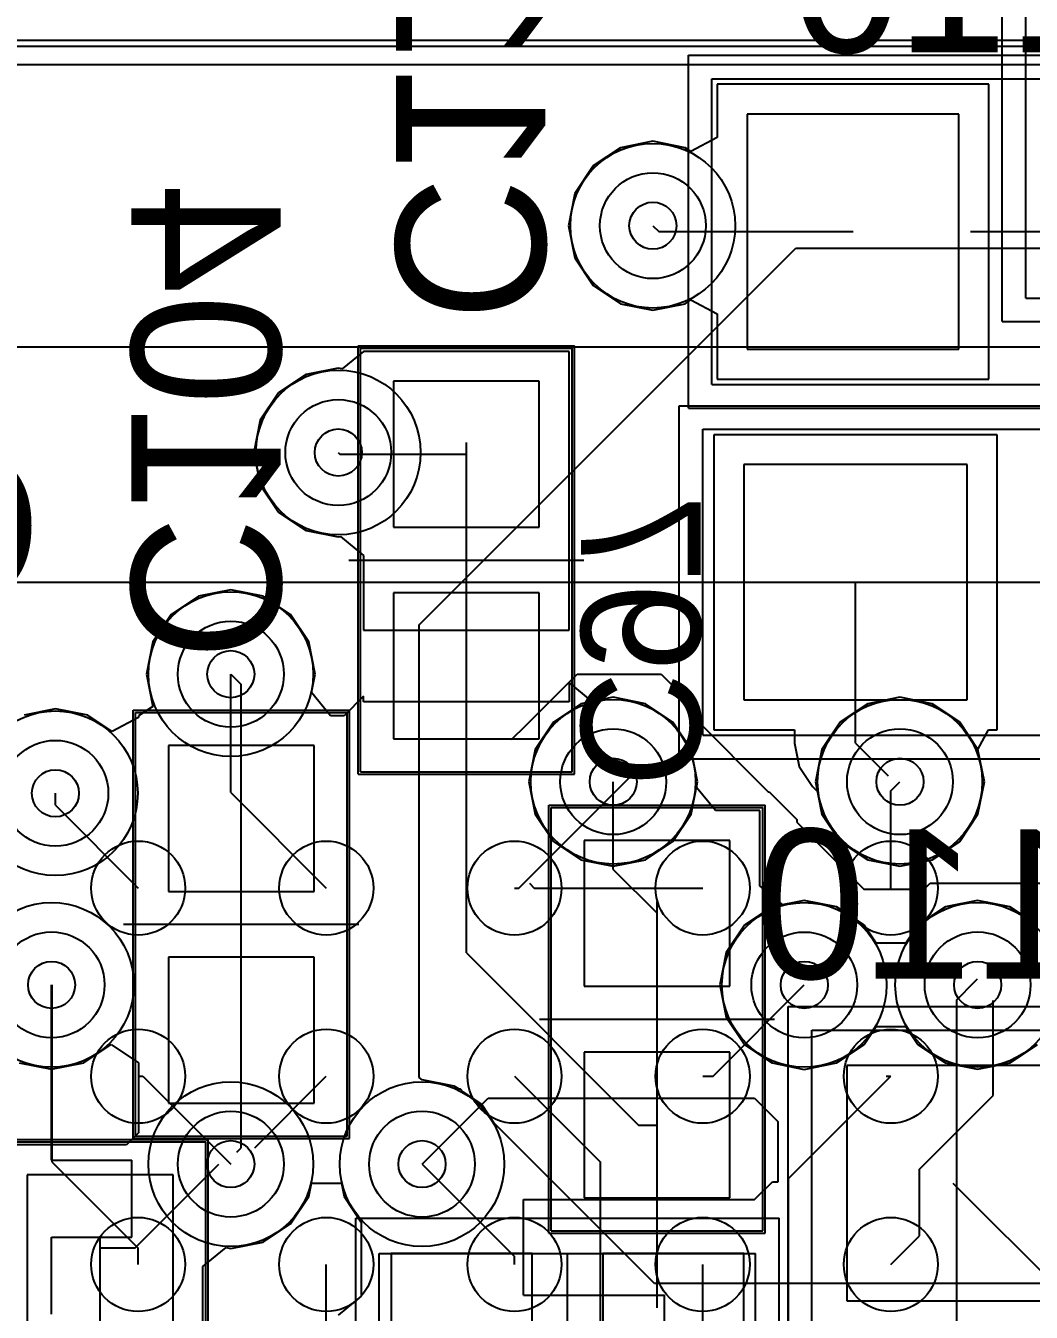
# Model space of a CAD drawing. Extents: x 28 to 300, y 18 to 330.
# Drawn here: x 174.94 to 179.21, y 176.05 to 181.52 of the extents above; entities that cross this region are included whole.
import ezdxf

# ---------------------------------------------------------------- set-up
doc = ezdxf.new("R2010")
doc.units = 0
for name, color, linetype in [('BOTTOMLAYER', 5, 'CONTINUOUS'), ('BOTTOMOVERLAY', 54, 'CONTINUOUS'), ('BOTTOMPASTE', 16, 'CONTINUOUS'), ('BOTTOMSOLDER', 6, 'CONTINUOUS'), ('DRILLDRAWING', 1, 'CONTINUOUS'), ('INTERNALPLANE1', 76, 'CONTINUOUS'), ('INTERNALPLANE6', 136, 'CONTINUOUS'), ('MECHANICAL14', 56, 'CONTINUOUS'), ('MECHANICAL15', 56, 'CONTINUOUS'), ('MECHANICAL16', 56, 'CONTINUOUS'), ('MIDLAYER1', 16, 'CONTINUOUS'), ('MIDLAYER3', 90, 'CONTINUOUS'), ('MULTILAYER', 9, 'CONTINUOUS'), ('TOPLAYER', 1, 'CONTINUOUS'), ('TOPOVERLAY', 2, 'CONTINUOUS'), ('TOPPASTE', 8, 'CONTINUOUS'), ('TOPSOLDER', 216, 'CONTINUOUS'), ('VIAHOLELAYER', 16, 'CONTINUOUS')]:
    doc.layers.add(name, color=color, linetype=linetype)

msp = doc.modelspace()

# ---------------------------------------------------------------- linework, layer by layer
at = {"layer": 'BOTTOMLAYER'}
for p, q in [((179.0324, 181.2667), (177.8784, 181.2667)), ((177.8784, 181.2667), (177.8784, 181.0401)), ((179.0324, 180.0127), (179.0324, 181.2667)), ((178.0054, 181.1397), (178.0054, 180.1397)), ((178.9054, 181.1397), (178.0054, 181.1397)), ((178.9054, 180.1397), (178.9054, 181.1397)), ((177.6044, 181.024), (177.4671, 180.9967)), ((177.7418, 180.9967), (177.6044, 181.024)), ((177.8784, 181.0401), (177.7664, 180.9802)), ((177.4671, 180.9967), (177.3506, 180.9189)), ((177.7664, 180.9802), (177.7418, 180.9967)), ((177.3506, 180.9189), (177.2728, 180.8025)), ((177.2728, 180.8025), (177.2455, 180.6651)), ((177.2455, 180.6651), (177.2728, 180.5278)), ((177.6044, 180.6651), (177.6298, 180.6397)), ((177.6298, 180.6397), (178.4554, 180.6397)), ((177.2728, 180.5278), (177.3506, 180.4113)), ((177.3506, 180.4113), (177.4671, 180.3335)), ((177.4671, 180.3335), (177.6044, 180.3062)), ((177.6044, 180.3062), (177.7418, 180.3335)), ((177.7418, 180.3335), (177.7664, 180.35)), ((177.7664, 180.35), (177.8784, 180.2901)), ((177.8784, 180.2901), (177.8784, 180.0127)), ((176.3746, 180.1308), (176.2839, 180.0564)), ((176.3746, 180.1308), (176.3746, 180.1308)), ((177.2486, 180.1308), (176.3746, 180.1308)), ((177.2486, 179.3206), (177.2486, 180.1308)), ((178.0054, 180.1397), (178.9054, 180.1397)), ((176.2672, 180.0597), (176.1299, 180.0324)), ((176.2839, 180.0564), (176.2672, 180.0597)), ((176.1299, 180.0324), (176.0134, 179.9546)), ((177.1216, 180.0038), (176.5016, 180.0038)), ((176.5016, 180.0038), (176.5016, 179.3838)), ((177.1216, 179.3838), (177.1216, 180.0038)), ((177.8784, 180.0127), (179.0324, 180.0127)), ((176.0134, 179.9546), (175.9356, 179.8381)), ((175.9356, 179.8381), (175.9083, 179.7008)), ((179.0682, 179.7764), (177.8642, 179.7764)), ((177.8642, 179.7764), (177.8642, 178.5224)), ((179.0682, 178.5224), (179.0682, 179.7764)), ((175.9083, 179.7008), (175.9356, 179.5635)), ((176.2672, 179.7008), (176.2742, 179.6938)), ((176.2742, 179.6938), (176.8116, 179.6938)), ((178.9412, 179.6494), (177.9912, 179.6494)), ((177.9912, 179.6494), (177.9912, 178.6494)), ((178.9412, 178.6494), (178.9412, 179.6494)), ((175.9356, 179.5635), (176.0134, 179.447)), ((176.0134, 179.447), (176.1299, 179.3692)), ((176.5016, 179.3838), (177.1216, 179.3838)), ((176.1299, 179.3692), (176.2672, 179.3419)), ((176.2672, 179.3419), (176.2764, 179.3437)), ((176.2764, 179.3437), (176.3746, 179.2632)), ((177.2486, 179.2568), (177.2486, 179.3206)), ((177.2486, 179.3206), (177.2486, 179.3206)), ((177.2486, 179.3206), (177.2486, 179.3206)), ((177.2486, 179.3206), (177.2486, 179.3206)), ((177.2486, 179.3206), (177.2486, 179.3206)), ((177.2486, 179.3206), (177.2486, 179.3206)), ((176.3746, 179.2632), (176.3746, 179.2568)), ((176.3746, 179.2568), (176.3746, 179.2308)), ((176.3746, 179.2308), (176.3746, 179.2308)), ((176.3746, 179.2308), (176.3746, 179.2308)), ((176.3746, 179.2308), (176.3746, 178.9462)), ((177.2486, 179.2438), (177.2486, 179.2568)), ((177.2486, 179.2327), (177.2486, 179.2438)), ((177.2486, 179.2308), (177.2486, 179.2327)), ((177.2486, 179.167), (177.2486, 179.2308)), ((177.2486, 178.9462), (177.2486, 179.167)), ((177.2486, 179.167), (177.2486, 179.167)), ((177.2486, 179.167), (177.2486, 179.167)), ((177.2486, 179.167), (177.2486, 179.167)), ((175.8102, 179.1175), (175.6729, 179.0902)), ((175.9475, 179.0902), (175.8102, 179.1175)), ((178.4662, 178.4648), (178.4662, 179.1494)), ((175.6729, 179.0902), (175.5564, 179.0124)), ((176.064, 179.0124), (175.9475, 179.0902)), ((177.1216, 179.1038), (176.5016, 179.1038)), ((176.5016, 179.1038), (176.5016, 178.4838)), ((177.1216, 178.4838), (177.1216, 179.1038)), ((175.5564, 179.0124), (175.4786, 178.8959)), ((176.1418, 178.8959), (176.064, 179.0124)), ((176.3746, 178.9462), (177.2486, 178.9462)), ((175.4786, 178.8959), (175.4513, 178.7586)), ((176.1691, 178.7586), (176.1418, 178.8959)), ((176.8116, 177.5734), (176.8116, 178.7938)), ((175.4513, 178.7586), (175.4786, 178.6213)), ((175.8102, 178.7586), (175.8546, 178.7142)), ((176.1535, 178.6804), (176.1691, 178.7586)), ((177.0646, 178.5408), (177.2823, 178.7586)), ((177.2823, 178.7586), (177.6401, 178.7586)), ((177.6401, 178.7586), (177.788, 178.6107)), ((175.8546, 178.1452), (175.8546, 178.7142)), ((176.2341, 178.5822), (176.1535, 178.6804)), ((177.3468, 178.6426), (177.2486, 178.7231)), ((177.2486, 178.7231), (177.2486, 178.6414)), ((175.4786, 178.6213), (175.4176, 178.5822)), ((175.4786, 178.6213), (175.4786, 178.6213)), ((176.3745, 178.6652), (176.2916, 178.5822)), ((176.3745, 178.6414), (176.3745, 178.6652)), ((177.2486, 178.6414), (176.3745, 178.6414)), ((177.4358, 178.6603), (177.3468, 178.6426)), ((177.5731, 178.633), (177.4358, 178.6603)), ((177.6896, 178.5552), (177.5731, 178.633)), ((177.9912, 178.6494), (178.9412, 178.6494)), ((175.0644, 178.611), (174.932, 178.5847)), ((175.2018, 178.5837), (175.0644, 178.611)), ((175.3056, 178.5143), (175.2018, 178.5837)), ((175.4176, 178.5742), (175.3056, 178.5143)), ((175.4176, 178.5822), (175.4176, 178.5822)), ((175.4176, 178.5822), (175.4176, 178.5742)), ((176.2848, 178.5822), (176.2341, 178.5822)), ((176.2916, 178.5822), (176.2848, 178.5822)), ((176.2848, 178.5822), (176.2848, 178.5822)), ((176.2848, 178.5822), (176.2848, 178.5822)), ((177.788, 178.5652), (177.788, 178.6107)), ((177.788, 178.5652), (178.0948, 178.2584)), ((177.004, 178.4803), (177.0646, 178.5408)), ((177.7674, 178.4387), (177.6896, 178.5552)), ((177.8642, 178.5224), (178.2072, 178.5224)), ((178.2072, 178.5224), (178.2072, 178.4648)), ((178.9866, 178.4387), (179.0313, 178.5224)), ((179.0313, 178.5224), (179.0682, 178.5224)), ((176.1646, 178.4552), (175.5446, 178.4552)), ((175.5446, 178.4552), (175.5446, 177.8352)), ((176.1646, 177.8352), (176.1646, 178.4552)), ((176.5016, 178.4838), (177.1216, 178.4838)), ((178.2072, 178.4648), (178.2269, 178.3657)), ((178.4662, 178.4648), (178.6042, 178.3268)), ((177.7947, 178.3014), (177.7674, 178.4387)), ((179.0139, 178.3014), (178.9866, 178.4387)), ((178.2269, 178.3657), (178.2831, 178.2817)), ((177.4358, 177.9284), (177.4358, 178.3014)), ((177.7899, 178.2772), (177.7947, 178.3014)), ((178.9866, 178.1641), (179.0139, 178.3014)), ((177.8704, 178.179), (177.7899, 178.2772)), ((178.0948, 178.2584), (178.0988, 178.2584)), ((178.0988, 178.2584), (178.2178, 178.1394)), ((178.2831, 178.2817), (178.3042, 178.2605)), ((178.3042, 178.2605), (178.3234, 178.1641)), ((178.0592, 178.179), (177.8704, 178.179)), ((178.0592, 177.8589), (178.0592, 178.179)), ((178.2178, 178.1279), (178.2178, 178.1394)), ((178.2178, 178.1279), (178.5015, 177.8442)), ((178.3234, 178.1641), (178.4012, 178.0476)), ((178.9088, 178.0476), (178.9866, 178.1641)), ((177.9322, 178.052), (177.3122, 178.052)), ((177.3122, 178.052), (177.3122, 177.432)), ((177.9322, 177.432), (177.9322, 178.052)), ((178.4012, 178.0476), (178.5177, 177.9698)), ((178.7923, 177.9698), (178.9088, 178.0476)), ((178.5177, 177.9698), (178.655, 177.9425)), ((178.655, 177.9425), (178.7923, 177.9698)), ((177.4358, 177.9284), (177.6222, 177.742)), ((178.1574, 177.7783), (178.0592, 177.8589)), ((178.7577, 177.8442), (178.7831, 177.8696)), ((178.7831, 177.8696), (179.6191, 177.8696)), ((175.5446, 177.8352), (176.1646, 177.8352)), ((178.2483, 177.7964), (178.1574, 177.7783)), ((178.3857, 177.7691), (178.2483, 177.7964)), ((178.5015, 177.8442), (178.7577, 177.8442)), ((178.9852, 177.7967), (178.8479, 177.7694)), ((179.1225, 177.7694), (178.9852, 177.7967)), ((178.5021, 177.6913), (178.3857, 177.7691)), ((178.8479, 177.7694), (178.7314, 177.6916)), ((179.239, 177.6916), (179.1225, 177.7694)), ((178.5532, 177.6149), (178.5021, 177.6913)), ((178.7314, 177.6916), (178.6802, 177.6149)), ((178.6802, 177.6149), (178.5532, 177.6149)), ((176.1646, 177.5552), (175.5446, 177.5552)), ((175.5446, 177.5552), (175.5446, 176.9352)), ((176.1646, 176.9352), (176.1646, 177.5552)), ((176.8116, 177.5734), (177.543, 176.842)), ((177.3122, 177.432), (177.9322, 177.432)), ((175.8546, 176.7456), (175.8546, 177.2452)), ((175.1855, 177.1062), (175.302, 177.184)), ((175.302, 177.184), (175.4176, 177.1068)), ((177.9322, 177.152), (177.3122, 177.152)), ((177.3122, 177.152), (177.3122, 176.532)), ((177.9322, 176.532), (177.9322, 177.152)), ((174.9109, 177.1062), (175.0482, 177.0789)), ((175.0482, 177.0789), (175.1855, 177.1062)), ((175.4176, 177.1068), (175.4176, 176.8082)), ((178.4296, 177.0952), (178.4296, 176.0952)), ((179.3296, 177.0952), (178.4296, 177.0952)), ((175.5446, 176.9352), (176.1646, 176.9352)), ((177.543, 176.842), (177.6148, 176.842)), ((177.6148, 176.842), (177.6222, 176.842)), ((177.6222, 176.0656), (177.6222, 176.842)), ((175.3666, 176.7572), (174.8176, 176.7572)), ((175.4176, 176.8082), (175.3666, 176.7572)), ((175.4176, 176.8082), (175.4176, 176.8082)), ((175.4176, 176.8082), (175.4176, 176.8082)), ((175.8356, 176.7266), (175.8546, 176.7456)), ((175.4038, 176.3202), (175.7594, 176.6758)), ((175.5646, 176.6302), (174.9446, 176.6302)), ((174.9446, 176.6302), (174.9446, 176.0102)), ((175.5646, 176.0102), (175.5646, 176.6302)), ((176.1418, 176.5385), (176.1531, 176.5954)), ((176.1531, 176.5954), (176.2801, 176.5954)), ((176.2801, 176.5954), (176.2914, 176.5385)), ((178.8796, 176.5952), (179.4267, 176.0481)), ((176.064, 176.422), (176.1418, 176.5385)), ((176.2914, 176.5385), (176.366, 176.4269)), ((177.3122, 176.532), (177.9322, 176.532)), ((175.9475, 176.3442), (176.064, 176.422)), ((176.366, 176.4269), (176.3642, 176.4236)), ((176.3642, 176.4236), (176.3642, 176.4236)), ((176.3642, 176.4236), (176.3642, 176.4236)), ((176.3642, 176.4236), (176.3642, 176.1148)), ((175.2546, 176.3202), (175.4038, 176.3202)), ((175.6916, 176.2404), (175.7898, 176.321)), ((175.7898, 176.321), (175.8102, 176.3169)), ((175.8102, 176.3169), (175.9475, 176.3442)), ((176.4912, 176.2966), (176.4912, 175.6966)), ((177.0912, 176.2966), (176.4912, 176.2966)), ((177.0912, 175.6966), (177.0912, 176.2966)), ((177.3912, 176.2966), (177.3912, 175.6966)), ((177.9912, 176.2966), (177.3912, 176.2966)), ((177.9912, 175.6966), (177.9912, 176.2966)), ((175.6916, 175.8832), (175.6916, 176.2404)), ((176.3642, 176.1148), (176.266, 176.0343)), ((178.4296, 176.0952), (179.3296, 176.0952))]:
    msp.add_line(p, q, dxfattribs=at)
for centre in [(177.6044, 180.6651), (176.2672, 179.7008), (175.8102, 178.7586), (177.4358, 178.3014), (178.655, 178.3014), (175.0644, 178.2521), (175.0482, 177.4378), (178.2483, 177.4375), (178.9852, 177.4378), (175.8102, 176.6758), (176.623, 176.6758)]:
    msp.add_circle(centre, 0.225, dxfattribs=at)
at = {"layer": 'BOTTOMPASTE'}
for p, q in [((178.0054, 181.1397), (178.0054, 180.1397)), ((178.9054, 181.1397), (178.0054, 181.1397)), ((178.9054, 180.1397), (178.9054, 181.1397)), ((178.0054, 180.1397), (178.9054, 180.1397)), ((177.1216, 180.0038), (176.5016, 180.0038)), ((176.5016, 180.0038), (176.5016, 179.3838)), ((177.1216, 179.3838), (177.1216, 180.0038)), ((178.9412, 179.6494), (177.9912, 179.6494)), ((177.9912, 179.6494), (177.9912, 178.6494)), ((178.9412, 178.6494), (178.9412, 179.6494)), ((176.5016, 179.3838), (177.1216, 179.3838)), ((177.1216, 179.1038), (176.5016, 179.1038)), ((176.5016, 179.1038), (176.5016, 178.4838)), ((177.1216, 178.4838), (177.1216, 179.1038)), ((177.9912, 178.6494), (178.9412, 178.6494)), ((176.1646, 178.4552), (175.5446, 178.4552)), ((175.5446, 178.4552), (175.5446, 177.8352)), ((176.1646, 177.8352), (176.1646, 178.4552)), ((176.5016, 178.4838), (177.1216, 178.4838)), ((177.9322, 178.052), (177.3122, 178.052)), ((177.3122, 178.052), (177.3122, 177.432)), ((177.9322, 177.432), (177.9322, 178.052)), ((175.5446, 177.8352), (176.1646, 177.8352)), ((176.1646, 177.5552), (175.5446, 177.5552)), ((175.5446, 177.5552), (175.5446, 176.9352)), ((176.1646, 176.9352), (176.1646, 177.5552)), ((177.3122, 177.432), (177.9322, 177.432)), ((177.9322, 177.152), (177.3122, 177.152)), ((177.3122, 177.152), (177.3122, 176.532)), ((177.9322, 176.532), (177.9322, 177.152)), ((178.4296, 177.0952), (178.4296, 176.0952)), ((179.3296, 177.0952), (178.4296, 177.0952)), ((175.5446, 176.9352), (176.1646, 176.9352)), ((175.5646, 176.6302), (174.9446, 176.6302)), ((174.9446, 176.6302), (174.9446, 176.0102)), ((175.5646, 176.0102), (175.5646, 176.6302)), ((177.3122, 176.532), (177.9322, 176.532)), ((176.4912, 176.2966), (176.4912, 175.6966)), ((177.0912, 176.2966), (176.4912, 176.2966)), ((177.0912, 175.6966), (177.0912, 176.2966)), ((177.3912, 176.2966), (177.3912, 175.6966)), ((177.9912, 176.2966), (177.3912, 176.2966)), ((177.9912, 175.6966), (177.9912, 176.2966)), ((178.4296, 176.0952), (179.3296, 176.0952))]:
    msp.add_line(p, q, dxfattribs=at)
at = {"layer": 'BOTTOMSOLDER'}
for p, q in [((178.0054, 181.1397), (178.0054, 180.1397)), ((178.9054, 181.1397), (178.0054, 181.1397)), ((178.9054, 180.1397), (178.9054, 181.1397)), ((178.0054, 180.1397), (178.9054, 180.1397)), ((177.1216, 180.0038), (176.5016, 180.0038)), ((176.5016, 180.0038), (176.5016, 179.3838)), ((177.1216, 179.3838), (177.1216, 180.0038)), ((178.9412, 179.6494), (177.9912, 179.6494)), ((177.9912, 179.6494), (177.9912, 178.6494)), ((178.9412, 178.6494), (178.9412, 179.6494)), ((176.5016, 179.3838), (177.1216, 179.3838)), ((177.1216, 179.1038), (176.5016, 179.1038)), ((176.5016, 179.1038), (176.5016, 178.4838)), ((177.1216, 178.4838), (177.1216, 179.1038)), ((177.9912, 178.6494), (178.9412, 178.6494)), ((176.1646, 178.4552), (175.5446, 178.4552)), ((175.5446, 178.4552), (175.5446, 177.8352)), ((176.1646, 177.8352), (176.1646, 178.4552)), ((176.5016, 178.4838), (177.1216, 178.4838)), ((177.9322, 178.052), (177.3122, 178.052)), ((177.3122, 178.052), (177.3122, 177.432)), ((177.9322, 177.432), (177.9322, 178.052)), ((175.5446, 177.8352), (176.1646, 177.8352)), ((176.1646, 177.5552), (175.5446, 177.5552)), ((175.5446, 177.5552), (175.5446, 176.9352)), ((176.1646, 176.9352), (176.1646, 177.5552)), ((177.3122, 177.432), (177.9322, 177.432)), ((177.9322, 177.152), (177.3122, 177.152)), ((177.3122, 177.152), (177.3122, 176.532)), ((177.9322, 176.532), (177.9322, 177.152)), ((178.4296, 177.0952), (178.4296, 176.0952)), ((179.3296, 177.0952), (178.4296, 177.0952)), ((175.5446, 176.9352), (176.1646, 176.9352)), ((175.5646, 176.6302), (174.9446, 176.6302)), ((174.9446, 176.6302), (174.9446, 176.0102)), ((175.5646, 176.0102), (175.5646, 176.6302)), ((177.3122, 176.532), (177.9322, 176.532)), ((176.4912, 176.2966), (176.4912, 175.6966)), ((177.0912, 176.2966), (176.4912, 176.2966)), ((177.0912, 175.6966), (177.0912, 176.2966)), ((177.3912, 176.2966), (177.3912, 175.6966)), ((177.9912, 176.2966), (177.3912, 176.2966)), ((177.9912, 175.6966), (177.9912, 176.2966)), ((178.4296, 176.0952), (179.3296, 176.0952))]:
    msp.add_line(p, q, dxfattribs=at)
at = {"layer": 'DRILLDRAWING'}
for centre in [(177.6044, 180.6651), (176.2672, 179.7008), (175.8102, 178.7586), (177.4358, 178.3014), (178.655, 178.3014), (175.0644, 178.2521), (175.0482, 177.4378), (178.2483, 177.4375), (178.9852, 177.4378), (175.8102, 176.6758), (176.623, 176.6758)]:
    msp.add_circle(centre, 0.1, dxfattribs=at)
at = {"layer": 'INTERNALPLANE1'}
for p, q in [((169.6632, 181.4534), (184.2982, 181.4534)), ((169.7061, 181.3498), (184.2637, 181.3498))]:
    msp.add_line(p, q, dxfattribs=at)
for centre in [(177.6044, 180.6651), (176.2672, 179.7008), (177.4358, 178.3014), (175.0482, 177.4378), (178.2483, 177.4375), (178.9852, 177.4378), (175.8102, 176.6758), (176.623, 176.6758)]:
    msp.add_circle(centre, 0.35, dxfattribs=at)
at = {"layer": 'INTERNALPLANE6'}
for centre in [(175.8102, 178.7586), (178.655, 178.3014), (175.0644, 178.2521), (175.0482, 177.4378), (178.9852, 177.4378), (176.623, 176.6758)]:
    msp.add_circle(centre, 0.35, dxfattribs=at)
at = {"layer": 'MECHANICAL14'}
for p, q in [((179.1896, 180.3573), (179.1896, 183.1573)), ((177.8554, 181.2897), (180.6554, 181.2897)), ((177.8554, 179.9897), (177.8554, 181.2897)), ((179.1896, 180.3573), (180.4896, 180.3573)), ((176.3616, 180.1438), (177.2616, 180.1438)), ((176.3616, 178.3438), (176.3616, 180.1438)), ((177.2616, 178.3438), (177.2616, 180.1438)), ((177.8554, 179.9897), (180.6554, 179.9897)), ((177.8162, 179.7994), (180.7162, 179.7994)), ((177.8162, 178.4994), (177.8162, 179.7994)), ((172.0162, 179.1494), (186.0162, 179.1494)), ((175.4046, 178.5952), (176.3046, 178.5952)), ((175.4046, 176.7952), (175.4046, 178.5952)), ((176.3046, 176.7952), (176.3046, 178.5952)), ((177.8162, 178.4994), (180.7162, 178.4994)), ((176.3616, 178.3438), (177.2616, 178.3438)), ((177.1722, 178.192), (178.0722, 178.192)), ((177.1722, 176.392), (177.1722, 178.192)), ((178.0722, 176.392), (178.0722, 178.192)), ((178.2796, 177.2452), (181.0796, 177.2452)), ((178.2796, 175.9452), (178.2796, 177.2452)), ((174.8046, 176.7702), (175.7046, 176.7702)), ((175.4046, 176.7952), (176.3046, 176.7952)), ((175.7046, 174.9702), (175.7046, 176.7702)), ((177.1722, 176.392), (178.0722, 176.392)), ((176.4412, 175.6716), (176.4412, 176.2966)), ((176.4412, 176.2966), (178.0412, 176.2966)), ((178.0412, 175.6716), (178.0412, 176.2966))]:
    msp.add_line(p, q, dxfattribs=at)
at = {"layer": 'MECHANICAL15'}
for p, q in [((179.0896, 180.2573), (179.0896, 183.2573)), ((179.0896, 180.2573), (180.5896, 180.2573)), ((171.0162, 180.1494), (187.0162, 180.1494)), ((178.1796, 175.8452), (178.1796, 177.3452)), ((178.1796, 177.3452), (181.1796, 177.3452)), ((174.7946, 176.7802), (175.7146, 176.7802)), ((175.7146, 174.9602), (175.7146, 176.7802)), ((176.3412, 175.5466), (176.3412, 176.4466)), ((176.3412, 176.4466), (178.1412, 176.4466)), ((178.1412, 175.5466), (178.1412, 176.4466)), ((175.2546, 175.3702), (175.2546, 176.3702)), ((177.2412, 175.6966), (177.2412, 176.2966))]:
    msp.add_line(p, q, dxfattribs=at)
at = {"layer": 'MECHANICAL16'}
for p, q in [((177.7554, 179.8897), (177.7554, 181.3897)), ((177.7554, 181.3897), (180.7554, 181.3897)), ((178.9554, 180.6397), (179.5554, 180.6397)), ((176.3516, 180.1538), (177.2716, 180.1538)), ((176.3516, 178.3338), (176.3516, 180.1538)), ((177.2716, 178.3338), (177.2716, 180.1538)), ((177.7162, 178.3994), (177.7162, 179.8994)), ((177.7162, 179.8994), (180.8162, 179.8994)), ((177.7554, 179.8897), (180.7554, 179.8897)), ((176.8116, 178.7438), (176.8116, 179.7438)), ((176.3116, 179.2438), (177.3116, 179.2438)), ((178.9662, 179.1494), (179.5662, 179.1494)), ((175.3946, 178.6052), (176.3146, 178.6052)), ((175.3946, 176.7852), (175.3946, 178.6052)), ((176.3146, 176.7852), (176.3146, 178.6052)), ((177.7162, 178.3994), (180.8162, 178.3994)), ((176.3516, 178.3338), (177.2716, 178.3338)), ((175.8546, 177.1952), (175.8546, 178.1952)), ((177.1622, 178.202), (178.0822, 178.202)), ((177.1622, 176.382), (177.1622, 178.202)), ((178.0822, 176.382), (178.0822, 178.202)), ((177.6222, 176.792), (177.6222, 177.792)), ((175.3546, 177.6952), (176.3546, 177.6952)), ((177.1222, 177.292), (178.1222, 177.292)), ((175.3946, 176.7852), (176.3146, 176.7852)), ((177.1622, 176.382), (178.0822, 176.382))]:
    msp.add_line(p, q, dxfattribs=at)
at = {"layer": 'MIDLAYER1'}
for p, q in [((169.363, 181.428), (185.9794, 181.428)), ((176.6116, 178.9688), (178.2116, 180.5688)), ((178.2116, 180.5688), (180.86, 180.5688)), ((176.6116, 177.0441), (176.6116, 178.9688)), ((177.2985, 178.633), (177.182, 178.5552)), ((177.4358, 178.6603), (177.2985, 178.633)), ((177.5731, 178.633), (177.4358, 178.6603)), ((177.6896, 178.5552), (177.5731, 178.633)), ((178.5177, 178.633), (178.4012, 178.5552)), ((178.655, 178.6603), (178.5177, 178.633)), ((178.7923, 178.633), (178.655, 178.6603)), ((178.9088, 178.5552), (178.7923, 178.633)), ((177.182, 178.5552), (177.1042, 178.4387)), ((177.7674, 178.4387), (177.6896, 178.5552)), ((178.4012, 178.5552), (178.3234, 178.4387)), ((178.9866, 178.4387), (178.9088, 178.5552)), ((177.1042, 178.4387), (177.0769, 178.3014)), ((177.7947, 178.3014), (177.7674, 178.4387)), ((178.3234, 178.4387), (178.2961, 178.3014)), ((179.0139, 178.3014), (178.9866, 178.4387)), ((177.0769, 178.3014), (177.1042, 178.1641)), ((177.7674, 178.1641), (177.7947, 178.3014)), ((178.2961, 178.3014), (178.3234, 178.1641)), ((178.9866, 178.1641), (179.0139, 178.3014)), ((177.1042, 178.1641), (177.182, 178.0476)), ((177.6896, 178.0476), (177.7674, 178.1641)), ((178.3234, 178.1641), (178.4012, 178.0476)), ((178.9088, 178.0476), (178.9866, 178.1641)), ((177.182, 178.0476), (177.2985, 177.9698)), ((177.5731, 177.9698), (177.6896, 178.0476)), ((178.4012, 178.0476), (178.5177, 177.9698)), ((178.7923, 177.9698), (178.9088, 178.0476)), ((177.2985, 177.9698), (177.4358, 177.9425)), ((177.4358, 177.9425), (177.5731, 177.9698)), ((178.5177, 177.9698), (178.655, 177.9425)), ((178.655, 177.9425), (178.7923, 177.9698)), ((178.2483, 177.7964), (178.111, 177.7691)), ((178.3857, 177.7691), (178.2483, 177.7964)), ((178.9852, 177.7967), (178.8479, 177.7694)), ((179.1225, 177.7694), (178.9852, 177.7967)), ((178.111, 177.7691), (177.9946, 177.6913)), ((178.5021, 177.6913), (178.3857, 177.7691)), ((178.8479, 177.7694), (178.7314, 177.6916)), ((179.239, 177.6916), (179.1225, 177.7694)), ((177.9946, 177.6913), (177.9168, 177.5749)), ((178.5532, 177.6149), (178.5021, 177.6913)), ((178.7314, 177.6916), (178.6802, 177.6149)), ((178.6802, 177.6149), (178.5532, 177.6149)), ((177.9168, 177.5749), (177.8894, 177.4375)), ((177.8894, 177.4375), (177.9168, 177.3002)), ((177.9168, 177.3002), (177.9946, 177.1838)), ((178.5021, 177.1838), (178.5534, 177.2605)), ((178.5534, 177.2605), (178.6804, 177.2605)), ((178.6804, 177.2605), (178.7314, 177.184)), ((177.9946, 177.1838), (178.111, 177.106)), ((178.3857, 177.106), (178.5021, 177.1838)), ((178.7314, 177.184), (178.8479, 177.1062)), ((179.1225, 177.1062), (179.239, 177.184)), ((178.111, 177.106), (178.2483, 177.0786)), ((178.2483, 177.0786), (178.3857, 177.106)), ((178.8479, 177.1062), (178.9852, 177.0789)), ((178.9852, 177.0789), (179.1225, 177.1062)), ((176.623, 177.0347), (176.6116, 177.0441)), ((176.7603, 177.0074), (176.623, 177.0347)), ((176.7807, 176.9938), (176.7603, 177.0074)), ((176.7866, 176.9938), (176.7807, 176.9938)), ((176.7986, 176.9818), (176.7866, 176.9938)), ((176.8768, 176.9296), (176.7986, 176.9818)), ((176.929, 176.8514), (176.8768, 176.9296)), ((177.6116, 176.1688), (176.929, 176.8514)), ((182.3518, 176.1688), (177.6116, 176.1688))]:
    msp.add_line(p, q, dxfattribs=at)
for centre in [(177.6044, 180.6651), (176.2672, 179.7008), (175.8102, 178.7586), (177.4358, 178.3014), (178.655, 178.3014), (175.0644, 178.2521), (175.0482, 177.4378), (178.2483, 177.4375), (178.9852, 177.4378), (175.8102, 176.6758), (176.623, 176.6758)]:
    msp.add_circle(centre, 0.225, dxfattribs=at)
at = {"layer": 'MIDLAYER3'}
for p, q in [((175.0482, 176.6925), (175.0482, 177.4378)), ((178.8963, 177.3743), (178.9725, 177.4505)), ((178.9725, 177.4505), (178.9852, 177.4632)), ((178.8963, 175.7527), (178.8963, 177.3743)), ((176.623, 176.6758), (176.9039, 176.9567)), ((176.9039, 176.9567), (178.0362, 176.9567)), ((178.0362, 176.9567), (178.1378, 176.8551)), ((178.1378, 176.6011), (178.1378, 176.8551)), ((175.0482, 176.6925), (175.3898, 176.6925)), ((175.3898, 176.3655), (175.3898, 176.6925)), ((178.0362, 176.5249), (178.1124, 176.6011)), ((178.1124, 176.6011), (178.1378, 176.6011)), ((177.0543, 176.5249), (178.0362, 176.5249)), ((177.0543, 176.1191), (177.0543, 176.5249)), ((175.0482, 176.0385), (175.0482, 176.3655)), ((175.0482, 176.3655), (175.3898, 176.3655)), ((177.0543, 176.1191), (177.6543, 176.1191)), ((177.6543, 175.7921), (177.6543, 176.1191))]:
    msp.add_line(p, q, dxfattribs=at)
for centre in [(177.6044, 180.6651), (176.2672, 179.7008), (175.8102, 178.7586), (177.4358, 178.3014), (178.655, 178.3014), (175.0644, 178.2521), (175.0482, 177.4378), (178.2483, 177.4375), (178.9852, 177.4378), (175.8102, 176.6758), (176.623, 176.6758)]:
    msp.add_circle(centre, 0.225, dxfattribs=at)
at = {"layer": 'MULTILAYER'}
for centre in [(177.6044, 180.6651), (176.2672, 179.7008), (175.8102, 178.7586), (177.4358, 178.3014), (178.655, 178.3014), (175.0644, 178.2521), (175.0482, 177.4378), (178.2483, 177.4375), (178.9852, 177.4378), (175.8102, 176.6758), (176.623, 176.6758)]:
    msp.add_circle(centre, 0.225, dxfattribs=at)
at = {"layer": 'TOPLAYER'}
for p, q in [((175.8102, 178.2554), (175.8102, 178.7586)), ((177.4612, 178.276), (177.512, 178.3268)), ((178.6162, 178.2626), (178.655, 178.3014)), ((175.0644, 178.2012), (175.0644, 178.2521)), ((175.8102, 178.2554), (176.2162, 177.8494)), ((177.0346, 177.8494), (177.4612, 178.276)), ((178.6162, 177.8494), (178.6162, 178.2626)), ((175.0644, 178.2012), (175.4162, 177.8494)), ((177.0802, 177.8696), (177.1004, 177.8494)), ((177.0162, 177.8494), (177.0346, 177.8494)), ((177.1004, 177.8494), (177.8162, 177.8494)), ((175.0482, 177.4378), (175.0511, 177.4349)), ((175.0511, 176.6843), (175.0511, 177.4349)), ((177.8602, 177.0494), (178.2483, 177.4375)), ((179.0511, 176.968), (179.0511, 177.3719)), ((175.4162, 177.0494), (175.4366, 177.0494)), ((175.4366, 177.0494), (175.8102, 176.6758)), ((175.9118, 176.745), (176.2162, 177.0494)), ((177.0162, 177.0494), (177.3813, 176.6843)), ((177.8162, 177.0494), (177.8602, 177.0494)), ((178.1813, 176.6145), (178.6162, 177.0494)), ((178.5968, 177.0494), (178.6162, 177.0494)), ((178.738, 176.6549), (179.0511, 176.968)), ((175.0511, 176.6843), (175.4162, 176.3192)), ((176.623, 176.6758), (177.0162, 176.2826)), ((177.3813, 175.5779), (177.3813, 176.6843)), ((178.738, 176.3712), (178.738, 176.6549)), ((178.1813, 175.829), (178.1813, 176.6145)), ((178.6162, 176.2494), (178.738, 176.3712)), ((175.4162, 176.2494), (175.4162, 176.3192)), ((177.0162, 176.2494), (177.0162, 176.2826)), ((176.2162, 175.6856), (176.2162, 176.2494)), ((177.8162, 175.456), (177.8162, 176.2494))]:
    msp.add_line(p, q, dxfattribs=at)
for centre, radius in [((177.6044, 180.6651), 0.225), ((176.2672, 179.7008), 0.225), ((175.8102, 178.7586), 0.225), ((177.4358, 178.3014), 0.225), ((178.655, 178.3014), 0.225), ((175.0644, 178.2521), 0.225), ((175.4162, 177.8494), 0.2), ((176.2162, 177.8494), 0.2), ((177.0162, 177.8494), 0.2), ((177.8162, 177.8494), 0.2), ((178.6162, 177.8494), 0.2), ((175.0482, 177.4378), 0.225), ((178.2483, 177.4375), 0.225), ((178.9852, 177.4378), 0.225), ((175.4162, 177.0494), 0.2), ((176.2162, 177.0494), 0.2), ((177.0162, 177.0494), 0.2), ((177.8162, 177.0494), 0.2), ((178.6162, 177.0494), 0.2), ((175.8102, 176.6758), 0.225), ((176.623, 176.6758), 0.225), ((175.4162, 176.2494), 0.2), ((176.2162, 176.2494), 0.2), ((177.0162, 176.2494), 0.2), ((177.8162, 176.2494), 0.2), ((178.6162, 176.2494), 0.2)]:
    msp.add_circle(centre, radius, dxfattribs=at)
at = {"layer": 'TOPOVERLAY'}
msp.add_line((172.0162, 179.1494), (186.0162, 179.1494), dxfattribs=at)
at = {"layer": 'TOPPASTE'}
for centre in [(175.4162, 177.8494), (176.2162, 177.8494), (177.0162, 177.8494), (177.8162, 177.8494), (178.6162, 177.8494), (175.4162, 177.0494), (176.2162, 177.0494), (177.0162, 177.0494), (177.8162, 177.0494), (178.6162, 177.0494), (175.4162, 176.2494), (176.2162, 176.2494), (177.0162, 176.2494), (177.8162, 176.2494), (178.6162, 176.2494)]:
    msp.add_circle(centre, 0.2, dxfattribs=at)
at = {"layer": 'TOPSOLDER'}
for centre in [(175.4162, 177.8494), (176.2162, 177.8494), (177.0162, 177.8494), (177.8162, 177.8494), (178.6162, 177.8494), (175.4162, 177.0494), (176.2162, 177.0494), (177.0162, 177.0494), (177.8162, 177.0494), (178.6162, 177.0494), (175.4162, 176.2494), (176.2162, 176.2494), (177.0162, 176.2494), (177.8162, 176.2494), (178.6162, 176.2494)]:
    msp.add_circle(centre, 0.2, dxfattribs=at)
at = {"layer": 'VIAHOLELAYER'}
for centre in [(177.6044, 180.6651), (176.2672, 179.7008), (175.8102, 178.7586), (177.4358, 178.3014), (178.655, 178.3014), (175.0644, 178.2521), (175.0482, 177.4378), (178.2483, 177.4375), (178.9852, 177.4378), (175.8102, 176.6758), (176.623, 176.6758)]:
    msp.add_circle(centre, 0.1, dxfattribs=at)

# ---------------------------------------------------------------- texts
at = {"layer": 'BOTTOMOVERLAY', "text_generation_flag": 2}
for s, height, rotation, p in [('C114', 0.635, 270, (176.5122, 180.2587)), ('C110', 0.635, 360, (180.2206, 181.4017)), ('C104', 0.635, 270, (175.387, 178.816)), ('C97', 0.508, 270, (177.2996, 178.2775))]:
    msp.add_text(s, height=height, rotation=rotation, dxfattribs=at).set_placement(p)
for s, p in [('C108', (175.006, 179.07)), ('R110', (180.0682, 177.4647))]:
    msp.add_text(s, height=0.635, dxfattribs=at).set_placement(p)

doc.saveas('drawing.dxf')
